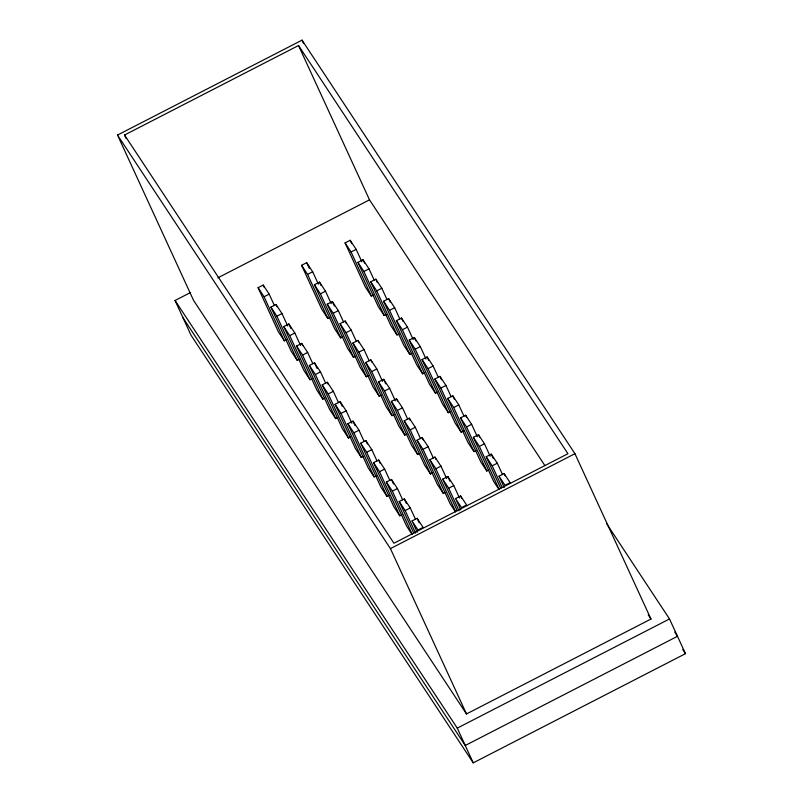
<?xml version="1.0" encoding="UTF-8"?>
<svg xmlns="http://www.w3.org/2000/svg" width="803" height="803" viewBox="0 0 803 803"><rect width="100%" height="100%" fill="white"/><g stroke="black" fill="none" stroke-linecap="round" stroke-linejoin="round"><path stroke-width="1.2" d="M117.519 135.065L302.018 40.15L574.938 453.695L650.982 619.033L466.493 713.947L193.563 300.392L117.519 135.065L390.439 548.61L466.493 713.947M124.525 135.024L298.525 45.52L567.932 453.725L393.932 543.24L124.525 135.024L126.091 138.427M217.814 277.868L369.5 199.837L544.966 465.69M606.717 523.797L669.511 618.952L685.481 653.672L473.238 762.85L191.014 335.202L175.044 300.483L190.602 292.483M286.39 339.799L284.352 340.843L278.36 331.78L258.084 287.685L263.183 285.065L269.166 294.139L274.365 305.441M329.892 317.416L327.845 318.47L321.862 309.396L301.587 265.311L306.686 262.681L312.668 271.755L318.389 284.192M373.385 295.042L371.347 296.096L365.365 287.022L345.079 242.928L350.178 240.308L356.171 249.382L361.892 261.818M258.084 287.685L264.067 296.759L269.166 294.139M301.587 265.311L307.569 274.375L312.668 271.755M345.079 242.928L351.072 252.001L356.171 249.382M299.218 359.232L297.18 360.286L291.188 351.212L270.912 307.127L276.011 304.498L282.004 313.571L287.715 326.008M342.72 336.858L340.683 337.912L334.69 328.839L314.415 284.744L319.514 282.124L325.496 291.198L331.217 303.634M386.213 314.485L384.175 315.529L378.193 306.455L357.917 262.37L363.006 259.75L368.999 268.814L374.198 280.127M270.912 307.127L276.905 316.191L282.004 313.571M314.415 284.744L320.397 293.818L325.496 291.198M357.917 262.37L363.9 271.444L368.999 268.814M312.046 378.675L310.008 379.729L304.016 370.655L283.74 326.56L288.839 323.94L294.831 333.014L300.543 345.451M355.548 356.301L353.511 357.345L347.518 348.271L327.243 304.186L332.342 301.567L338.324 310.631L343.523 321.943M399.051 333.918L397.003 334.971L391.021 325.898L370.745 281.813L375.844 279.183L381.826 288.257L387.026 299.559M283.74 326.56L289.732 335.634L294.831 333.014M327.243 304.186L333.225 313.26L338.324 310.631M370.745 281.813L376.727 290.877L381.826 288.257M324.874 398.117L322.836 399.161L316.854 390.087L296.568 346.003L301.667 343.383L307.659 352.447L312.859 363.759M368.376 375.734L366.339 376.788L360.346 367.714L340.07 323.629L345.17 320.999L351.152 330.073L356.351 341.375M411.879 353.36L409.831 354.404L403.849 345.34L383.573 301.245L388.672 298.626L394.654 307.7L399.854 319.002M296.568 346.003L302.56 355.077L307.659 352.447M340.07 323.629L346.053 332.693L351.152 330.073M383.573 301.245L389.555 310.319L394.654 307.7M337.702 417.55L335.664 418.604L329.682 409.53L309.396 365.435L314.495 362.815L320.487 371.889L325.687 383.192M381.204 395.176L379.167 396.22L373.174 387.156L352.898 343.062L357.997 340.442L363.98 349.516L369.179 360.818M424.707 372.793L422.659 373.847L416.677 364.773L396.401 320.688L401.5 318.058L407.482 327.132L413.204 339.569M309.396 365.435L315.388 374.509L320.487 371.889M352.898 343.062L358.881 352.136L363.98 349.516M396.401 320.688L402.383 329.752L407.482 327.132M350.53 436.993L348.492 438.036L342.51 428.973L322.224 384.878L327.323 382.258L333.315 391.322L338.515 402.634M394.032 414.609L391.994 415.663L386.002 406.589L365.726 362.504L370.825 359.874L376.818 368.948L382.529 381.385M437.535 392.235L435.497 393.289L429.505 384.215L409.229 340.121L414.328 337.501L420.31 346.575L426.032 359.011M322.224 384.878L328.216 393.952L333.315 391.322M365.726 362.504L371.719 371.568L376.818 368.948M409.229 340.121L415.211 349.195L420.31 346.575M363.357 456.425L361.32 457.479L355.338 448.405L335.052 404.321L340.151 401.691L346.143 410.765L351.865 423.201M406.86 434.052L404.822 435.106L398.83 426.032L378.554 381.937L383.653 379.317L389.646 388.391L395.357 400.827M450.363 411.678L448.325 412.722L442.333 403.648L422.057 359.563L427.156 356.944L433.138 366.007L438.338 377.32M335.052 404.321L341.044 413.384L346.143 410.765M378.554 381.937L384.547 391.011L389.646 388.391M422.057 359.563L428.039 368.637L433.138 366.007M376.185 475.868L374.148 476.912L368.165 467.848L347.89 423.753L352.989 421.133L358.971 430.207L364.171 441.509M419.688 453.494L417.65 454.538L411.668 445.464L391.382 401.38L396.481 398.76L402.474 407.824L407.673 419.136M464.204 430.589L461.153 432.165L455.16 423.091L434.885 379.006L439.984 376.376L445.966 385.45L451.166 396.752M347.89 423.753L353.872 432.827L358.971 430.207M391.382 401.38L397.375 410.453L402.474 407.824M434.885 379.006L440.867 388.07L445.966 385.45M389.023 495.31L386.976 496.354L380.993 487.28L360.718 443.196L365.817 440.576L371.799 449.64L376.998 460.952M432.516 472.927L430.478 473.981L424.496 464.907L404.21 420.812L409.309 418.192L415.302 427.266L420.501 438.568M476.018 450.553L473.981 451.597L467.988 442.533L447.713 398.439L452.812 395.819L458.794 404.893L463.993 416.195M360.718 443.196L366.7 452.27L371.799 449.64M404.21 420.812L410.203 429.886L415.302 427.266M447.713 398.439L453.695 407.512L458.794 404.893M401.851 514.743L399.804 515.797L393.821 506.723L373.546 462.628L378.645 460.009L384.627 469.082L389.826 480.385M445.344 492.369L443.306 493.413L437.324 484.35L417.038 440.255L422.137 437.635L428.129 446.699L433.329 458.011M488.846 469.986L486.809 471.04L480.816 461.966L460.541 417.881L465.64 415.251L471.632 424.325L477.343 436.762M373.546 462.628L379.528 471.702L384.627 469.082M417.038 440.255L423.03 449.329L428.129 446.699M460.541 417.881L466.533 426.945L471.632 424.325M411.969 534.226L406.649 526.166L386.373 482.071L391.473 479.451L397.455 488.515L402.654 499.827M455.472 511.842L450.152 503.782L429.866 459.697L434.965 457.068L440.957 466.141L446.679 478.578M498.974 489.469L493.644 481.409L473.368 437.314L478.468 434.694L484.46 443.768L490.171 456.204M386.373 482.071L392.356 491.145L397.455 488.515M429.866 459.697L435.858 468.761L440.957 466.141M473.368 437.314L479.361 446.388L484.46 443.768M413.756 533.162L399.201 501.514L404.3 498.884L410.283 507.958L415.482 519.26M457.258 510.788L442.704 479.13L447.803 476.51L453.785 485.584L459.507 498.021M500.761 488.405L486.196 456.756L491.295 454.137L497.288 463.201L502.487 474.513M399.201 501.514L405.184 510.578L410.283 507.958M442.704 479.13L448.686 488.204L453.785 485.584M486.196 456.756L492.189 465.83L497.288 463.201M412.029 520.946L417.128 518.326L423.111 527.4L418.012 530.02L412.029 520.946L417.229 532.248M455.532 498.573L460.631 495.953L466.613 505.017L461.514 507.647L455.532 498.573L460.731 509.875M499.024 476.189L504.123 473.569L510.116 482.643L505.017 485.263L499.024 476.189L504.224 487.501M390.439 548.61L574.938 453.695M175.044 300.483L457.268 728.13L669.511 618.952M674.741 632.122L677.491 636.307L465.258 745.485L183.024 317.837M682.721 649.486L685.481 653.672M648.222 614.847L650.982 619.033M504.123 473.569L505.167 475.828M302.018 40.15L303.584 43.543M491.295 454.137L493.373 458.654M478.468 434.694L479.511 436.952M492.189 465.83L502.066 487.311M298.525 45.52L369.5 199.837M465.64 415.251L466.684 417.52M479.361 446.388L499.115 489.348M452.812 395.819L454.368 399.211M466.533 426.945L486.809 471.04M439.984 376.376L441.54 379.769M453.695 407.512L473.981 451.597M427.156 356.944L428.712 360.326M440.867 388.07L461.153 432.165M414.328 337.501L415.884 340.894M428.039 368.637L448.325 412.722M401.5 318.058L403.056 321.451M415.211 349.195L435.497 393.289M388.672 298.626L390.228 302.018M402.383 329.752L422.659 373.847M375.844 279.183L377.4 282.576M389.555 310.319L409.831 354.404M363.006 259.75L364.572 263.143M376.727 290.877L397.003 334.971M350.178 240.308L351.744 243.7M363.9 271.444L384.175 315.529M351.072 252.001L371.347 296.096M460.631 495.953L461.665 498.211M447.803 476.51L449.881 481.027M434.965 457.068L436.009 459.336M448.686 488.204L459.085 510.818M422.137 437.635L423.181 439.893M435.858 468.761L455.612 511.722M409.309 418.192L410.353 420.451M423.03 449.329L443.306 493.413M396.481 398.76L397.525 401.018M410.203 429.886L430.478 473.981M383.653 379.317L385.731 383.834M397.375 410.453L417.65 454.538M370.825 359.874L371.869 362.143M384.547 391.011L404.822 435.106M357.997 340.442L359.041 342.7M371.719 371.568L391.994 415.663M345.17 320.999L346.213 323.258M358.881 352.136L379.167 396.22M332.342 301.567L334.419 306.084M346.053 332.693L366.339 376.788M319.514 282.124L321.07 285.517M333.225 313.26L353.511 357.345M306.686 262.681L309.285 268.343M320.397 293.818L340.683 337.912M307.569 274.375L327.845 318.47M417.128 518.326L419.206 522.843M404.3 498.884L406.378 503.411M391.473 479.451L393.55 483.968M405.184 510.578L415.583 533.192M378.645 460.009L380.2 463.401M392.356 491.145L412.12 534.105M365.817 440.576L367.372 443.959M379.528 471.702L399.804 515.797M352.989 421.133L355.067 425.65M366.7 452.27L386.976 496.354M340.151 401.691L342.239 406.218M353.872 432.827L374.148 476.912M327.323 382.258L328.367 384.517M341.044 413.384L361.32 457.479M314.495 362.815L317.095 368.467M328.216 393.952L348.492 438.036M301.667 343.383L302.711 345.641M315.388 374.509L335.664 418.604M288.839 323.94L290.917 328.457M302.56 355.077L322.836 399.161M276.011 304.498L277.055 306.766M289.732 335.634L310.008 379.729M263.183 285.065L264.227 287.323M276.905 316.191L297.18 360.286M264.067 296.759L284.352 340.843M457.268 728.13L473.238 762.85"/></g></svg>
